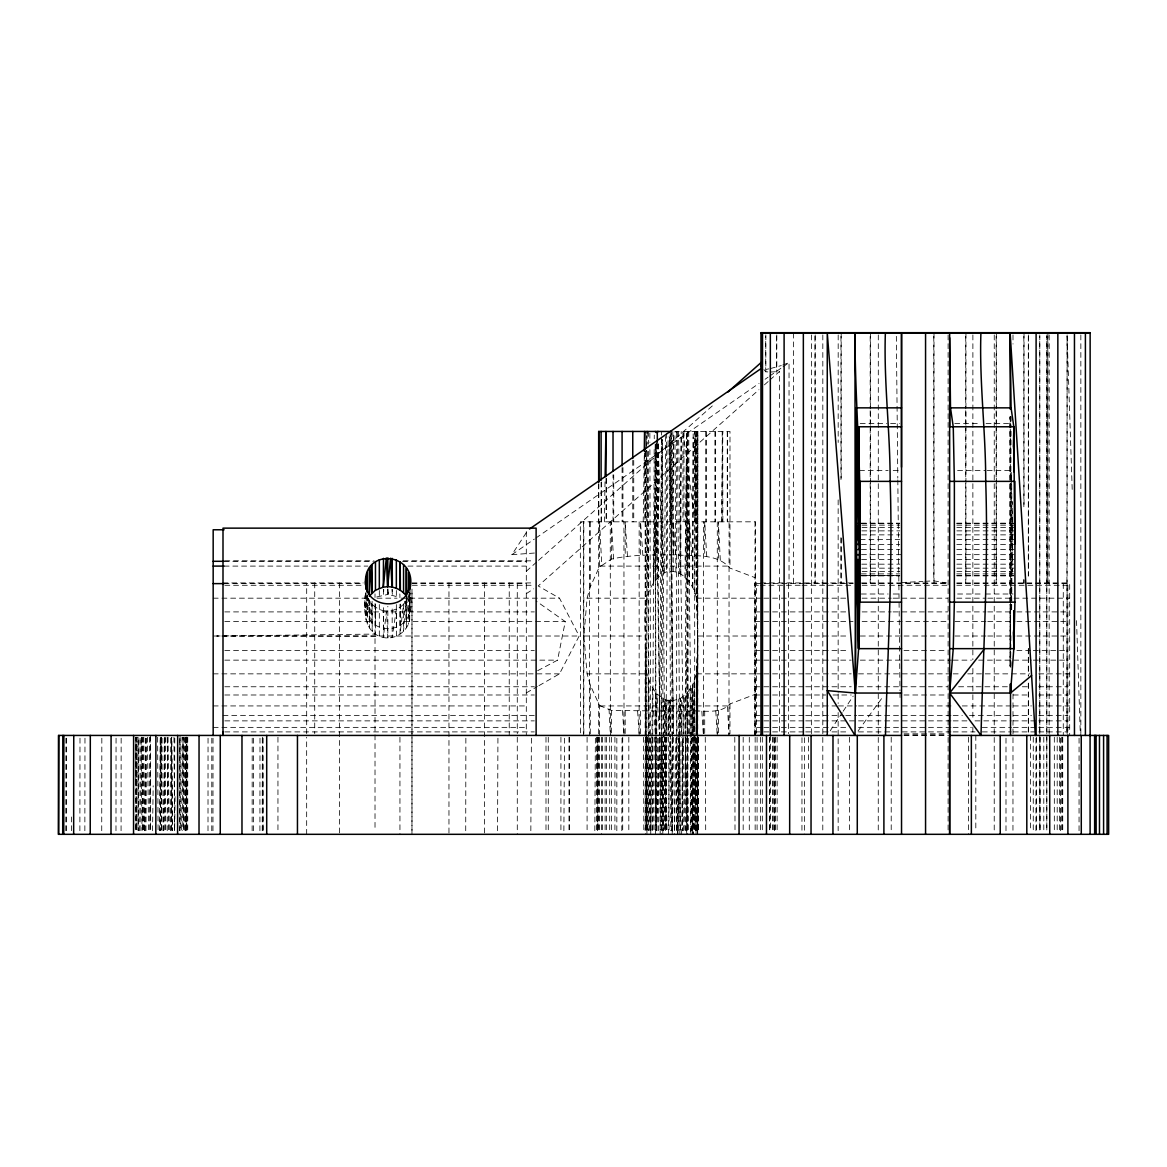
<?xml version="1.0" encoding="UTF-8"?>
<svg xmlns="http://www.w3.org/2000/svg" width="1167" height="1167" viewBox="0 0 1167 1167"><rect width="100%" height="100%" fill="white"/><g stroke="black" fill="none" stroke-linecap="round" stroke-linejoin="round"><path stroke-width="0.75" stroke-dasharray="5 3.75" d="M65.804 830.714L65.936 737.238M66.359 830.714L66.49 737.238M71.464 830.714L71.479 816.331M79.881 830.714L79.998 737.238M84.855 830.714L84.972 737.238M101.733 830.714L101.835 737.238M115.985 830.714L116.058 737.238M121.076 830.714L121.149 737.238M162.038 830.714L162.096 737.238M170.659 830.714L170.718 737.238M185.072 830.714L185.203 737.238M185.728 830.714L185.743 737.238M186.735 737.238L186.691 830.714L186.837 737.238M208.003 830.714L208.047 737.238M211.767 830.714L211.81 737.238M212.963 830.714L213.021 737.238M252.145 830.714L252.203 735.429M253.472 830.714L253.545 737.238M259.92 830.714L259.993 737.238M262.225 830.714L262.298 737.238M263.042 830.714L263.086 735.429M306.673 834.317L306.658 737.238M306.688 733.62L306.688 583.617M365.592 593.667C355.074 639.822 420.353 640.858 410.069 593.667M411.966 834.317L411.98 590.21M583.836 733.62L583.821 521.824M597.548 830.714L597.548 735.429M601.413 521.824L601.413 482.059M613.025 521.824L613.025 474.823M616.832 830.714L616.832 737.238M661.397 830.714L661.397 737.238L663.148 830.714L662.331 439.58L665.278 830.685L666.897 737.238M661.397 733.62L661.426 436.91L659.807 717.413L655.402 444.204M666.386 737.238L666.372 830.714L665.059 737.238M696.086 834.317L694.248 679.559L693.198 735.429L692.6 684.927L692.527 735.429L692.79 684.343L696.393 673.855L697.778 637.984L696.349 597.781L695.824 435.481M696.086 830.714L696.203 737.238M696.247 674.701L696.203 735.429L696.393 673.855L755.618 673.855M696.509 431.454L696.349 597.781C693.446 584.098 682.155 568.344 666.372 571.874C635.504 588.256 647.568 630.924 645.759 659.53L645.657 735.429M697.706 834.317L697.851 431.454L697.37 834.317L697.778 637.984L697.618 735.429M697.837 737.238L697.72 830.714L697.414 431.454M774.45 830.714L774.45 737.238M1005.998 830.714L1005.998 737.238M1035.946 830.714L1035.96 737.238M1060.395 830.714L1060.409 737.238M1079.052 830.714L1079.067 737.238M179.616 830.714L179.893 737.238L180.024 830.714M183.846 737.238L183.642 830.714L183.015 737.238L182.169 830.714M186.851 830.714L187.07 737.238M409.588 620.275L409.661 592.223L409.675 619.852C407.589 631.566 394.957 640.129 383.316 637.503C363.243 633.273 363.637 608.707 365.592 592.924M465.721 830.714L465.866 735.429M621.821 830.714L622.04 737.238M655.81 692.979L655.737 735.429L656.977 694.073C649.1 684.329 644.943 672.221 645.759 659.53M656.16 578.628L656.525 438.967M686.984 738.361L686.721 834.317L684.65 694.773M686.998 736.552L687.115 693.11L692.6 684.927M687.844 431.454L687.451 579.343L686.692 431.454M691.506 830.714L691.783 737.238M692.527 737.238L692.264 834.317L693.183 737.238L693.14 834.317L694.248 679.559M692.848 587.555L693.183 431.454M695.868 830.714L696.086 737.238M1010.228 666.182L1010.389 604.229M1010.403 602.405L1010.855 429.296L1010.462 649.392L1010.301 483.736M1010.432 665.759L1010.593 651.259M1011.133 609.48L1012.372 501.416M136.291 737.238L135.956 830.714L135.926 737.238L135.664 782.182M137.166 737.238L136.816 830.714L136.67 737.238M163.803 830.714L164.241 737.238M167.217 830.714L167.64 737.238M171.243 830.714L171.637 737.238L172.395 830.714L171.841 737.238M174.408 830.714L174.787 737.238M365.607 607.876L365.665 593.595M409.719 593.551L410.055 607.876M497.565 830.714L497.93 737.238M647.831 830.714L648.181 737.238M655.431 834.317L655.723 737.238M658.392 830.714L658.786 737.238M665.044 735.429L665.19 699.631L666.386 735.429L666.372 700.156L656.977 694.073L659.457 735.429L659.282 696.203M672.6 738.638L672.236 834.317L670.602 738.361M672.615 736.829L672.761 700.725L680.303 698.493L687.115 693.11L687.844 695.313M673.199 571.363L673.665 432.986M678.231 830.714L678.654 737.238M679.821 834.317L680.157 738.332M680.171 736.523L680.303 698.493L681.63 735.429L681.63 697.297M680.755 573.726L681.207 431.454M692.25 830.685L687.553 432.505L686.488 431.454L685.204 733.62L686.911 650.194M685.408 830.714L685.802 737.238M687.728 733.605L687.859 692.06M692.644 587.22L693.169 437.158M403.563 604.273L400.193 607.19L400.018 634.162L403.563 604.273L406.335 600.699L409.238 593.697M406.189 619.473L406.306 597.796M530.839 830.714L531.408 737.238M594.82 830.714L595.374 737.238M652.251 830.671L654.206 446.042M654.249 438.748L654.264 435.101M661.397 435.101L661.426 431.454M670.806 521.824L671.346 431.454M691.287 738.842L690.791 834.317L690.062 688.982M691.287 737.048L691.55 686.604M696.305 830.714L696.772 737.238M145.073 830.714L145.802 737.238M145.948 830.714L146.677 737.238M375.307 625.41L375.453 604.156M367.97 598C370.756 604.389 376.722 609.159 383.491 610.706L383.316 637.503L386.525 611.027L392.17 610.706L400.193 607.19M400.004 625.658L400.164 604.2M563.88 830.714L564.522 737.238M656.963 830.714L657.692 737.238M662.798 834.317L663.454 738.667M663.469 736.858L663.731 698.96M664.606 572.676L665.555 433.263M665.321 830.671L668.093 436.925M676.787 699.733L677.735 834.317L678.45 738.726M678.465 736.917L678.742 699.048M694.803 594.032L695.853 431.454L695.897 521.824M140.084 830.714L140.988 737.238L142.009 830.714M159.398 830.714L160.273 737.238L160.244 830.714L161.148 737.238M182.067 737.238L181.673 830.714M409.661 594.382L409.675 603.777L409.865 593.376M671.273 830.714L672.163 737.238M1010.637 665.803L1010.797 651.171M1010.782 649.45L1010.914 634.921M668.516 834.317L669.552 738.361M669.566 736.552L669.946 700.331L666.372 700.156M672.834 431.454L671.331 571.64L673.651 437.581M679.69 573.362L681.207 435.379M144.518 830.714L145.598 737.238M175.05 796.565L174.656 830.714L173.956 737.238M650.734 834.317L652.47 686.867M655.343 444.087L653.695 583.106L656.379 444.35M660.157 834.317L661.791 697.764M684.927 577.621L686.663 434.168M1010.841 667.539L1010.928 658.509M1011.497 609.466L1012.387 533.975M152.556 830.714L153.169 785.77M163.54 830.714L164.853 737.238M674.555 830.714L675.853 737.238M681.645 834.317L682.914 738.813M682.943 737.004L683.497 695.561M687.013 830.714L688.37 737.238M1011.76 539.431L1012.372 512.692M643.207 521.824L644.315 453.146M721.366 521.824L722.738 431.454L722.869 521.824M1010.797 665.905L1010.914 658.669M1011.643 609.801L1011.731 604.36M1011.76 602.551L1011.672 549.526M604.331 521.824L605.06 480.25M677.735 834.317L679.544 738.332M679.588 736.523L680.303 698.493M367.007 595.972L367.386 615.87L367.78 598.423M672.761 700.725L669.946 700.331L668.107 735.429L668.954 700.288M656.452 830.714L659.953 737.238M376.751 596.979L388.086 594.353L388.305 589.058M383.768 589.364L383.491 594.703L383.491 589.393M1012.125 530.868L1012.372 527.601M599.575 735.429L599.575 705.583L590.283 685.117L587.089 673.855L583.894 636.015L587.089 598.175L590.283 586.913L599.575 566.447L599.575 521.824L601.778 565.528L599.575 566.447M409.675 619.852L410.084 589.393M365.592 615.768L367.284 607.351L372.098 600.203M365.607 607.453L367.284 599.634M537.651 670.704L557.549 660.143L565.266 621.603L536.12 601.049M676.656 830.685L676.656 431.454M538.95 685.642L559.489 673.855L579.168 636.015L559.489 598.175L538.191 585.965L758.958 389.72M534.398 553.041L511.89 554.661L527.061 531.496M599.575 705.583L611.377 710.411L686.444 711.33C700.565 709.317 719.062 715.648 729.973 703.92L755.618 694.161M830.16 730.892L842.18 712.731M843.187 711.214L853.208 696.086M858.022 731.053L883.492 695.984M687.1 432.053L687.538 431.454L687.611 830.685L686.211 460.98M526.302 571.247L537.185 561.575M538.541 560.364L712.629 405.62M764.4 384.877L768.484 381.244M769.855 380.034L779.396 371.544L779.396 733.62M511.89 554.661L534.355 539.096M535.857 538.06L759.075 383.403M765.071 379.26L768.061 377.174M769.564 376.139L781.554 367.838M783.042 366.803L789.038 362.645L789.038 582.931M601.778 565.528L611.377 559.124C632.31 554.383 654.162 554.923 675.591 554.836C693.84 556.528 716.64 552.735 729.973 568.11L755.618 577.869M526.302 593.653L533.727 588.839M526.302 692.892L537.36 686.546M770.41 368.553L781.292 365.577M782.838 364.994L789.038 362.645M770.526 372.025L779.396 371.544M768.834 368.86L765.712 369.458L765.712 336.184M901.522 582.552L923.039 581.414M924.833 581.312L933.79 580.845L946.495 582.931M858.124 575.375L899.728 575.594M860.21 423.577L887.037 423.577M890.596 423.577L899.509 423.577M954.766 423.577L980.878 423.577M986.086 423.577L1010.155 423.577M859.496 470.505L888.102 470.505M893.193 470.505L899.772 470.505M957.582 470.505L985.444 470.505M987.165 470.505L1011.235 470.505M861.29 523.152L899.728 523.152M956.794 523.152L1013.35 523.152M861.567 523.662L899.742 523.662M956.765 523.662L1013.642 523.662M861.932 525.15L899.772 525.15M956.823 525.15L1013.729 525.15M862.034 527.601L899.757 527.601M956.838 527.601L1013.831 527.601M861.815 530.868L899.757 530.868M956.852 530.868L1013.904 530.868M861.625 534.865L899.757 534.865M956.823 534.865L1013.977 534.865M860.167 539.431L899.772 539.431M956.809 539.431L1014.021 539.431M861.421 544.376L899.772 544.376M956.794 544.376L1014.065 544.376M861.421 549.526L899.772 549.526M956.794 549.526L1014.079 549.526M861.465 554.661L901.537 554.661M956.809 554.661L1014.079 554.661M861.567 559.606L899.772 559.606M956.823 559.606L1014.05 559.606M224.808 560.846L374.096 560.846M403.228 560.846L534.311 560.846M224.093 561.298L373.382 561.298M402.513 561.298L526.302 561.298M861.742 564.172L899.772 564.172M956.838 564.172L1014.021 564.172M224.093 566.097L367.911 566.097M407.969 566.097L526.302 566.097M600.057 566.097L728.66 566.097M861.946 568.169L899.757 568.169M956.852 568.169L1013.963 568.169M862.121 571.436L899.772 571.436M956.838 571.436L1013.146 571.436M861.246 573.887L899.786 573.887M956.736 573.887L1013.802 573.887M861.815 575.375L899.742 575.375M956.78 575.375L1013.715 575.375M861.494 575.885L899.742 575.885M956.794 575.885L1013.612 575.885M222.999 582.931L363.17 582.931M411.98 582.931L534.326 582.931M853.048 582.931L754.728 582.931L754.728 735.429M861.596 582.931L947.706 582.931M956.809 582.931L1067.863 582.931L1067.863 735.429M223.962 583.617L362.572 583.617M411.98 583.617L526.302 583.617M804.311 583.617L756.552 583.617L756.552 734.904M805.711 583.617L853.208 583.617M861.8 583.617L948.202 583.617M956.809 583.617L1069.687 583.617L1069.687 735.429M224.808 585.265L363.17 585.265M412.33 585.265L534.311 585.265M754.728 585.265L758.375 585.265M760.198 585.265L800.241 585.265M802.065 585.265L843.945 585.265M845.754 585.265L853.048 585.265M862.15 585.265L887.635 585.265M889.458 585.265L947.706 585.265M956.809 585.265L982.293 585.265M984.117 585.265L1067.863 585.265M861.319 594.003L888.145 594.003M893.207 594.003L899.786 594.003M957.611 594.003L983.737 594.003M985.473 594.003L1012.985 594.003M213.167 598.175L369.735 598.175M377.014 598.175L397.043 598.175M401.069 598.175L559.489 598.175M587.089 598.175L646.839 598.175M696.407 598.175L755.618 598.175M756.552 598.175L762.022 598.175M763.845 598.175L803.888 598.175M805.711 598.175L849.401 598.175M862.15 598.175L891.282 598.175M893.091 598.175L947.706 598.175M956.809 598.175L985.94 598.175M987.763 598.175L1069.687 598.175M224.808 611.902L534.311 611.902M754.728 611.902L762.022 611.902M763.831 611.902L803.888 611.902M805.711 611.902L849.401 611.902M862.15 611.902L891.267 611.902M893.091 611.902L947.706 611.902M956.809 611.902L985.94 611.902M987.763 611.902L1015.071 611.902M1016.895 611.902L1067.863 611.902M224.808 621.603L371.339 621.603M404.336 621.603L565.266 621.603M754.728 621.603L762.022 621.603M763.831 621.603L803.888 621.603M805.711 621.603L853.048 621.603M862.15 621.603L947.706 621.603M954.985 621.603L985.94 621.603M987.763 621.603L1015.071 621.603M1016.895 621.603L1067.863 621.603M213.167 636.015L579.168 636.015M583.894 636.015L645.22 636.015M697.749 636.015L755.618 636.015M756.552 636.015L762.022 636.015M763.845 636.015L803.888 636.015M805.711 636.015L849.401 636.015M860.327 636.015L947.706 636.015M955 636.015L985.94 636.015M987.763 636.015L1015.071 636.015M1016.895 636.015L1069.687 636.015M224.808 650.427L534.311 650.427M754.728 650.427L762.022 650.427M763.831 650.427L803.888 650.427M805.711 650.427L849.401 650.427M904.017 650.427L947.706 650.427M1016.895 650.427L1031.453 650.427M1033.276 650.427L1067.863 650.427M224.808 660.143L557.549 660.143M754.728 660.143L762.022 660.143M763.831 660.143L803.888 660.143M805.711 660.143L851.224 660.143M860.327 660.143L951.353 660.143M953.176 660.143L971.382 660.143M978.661 660.143L1031.453 660.143M1033.276 660.143L1067.863 660.143M213.167 673.855L559.489 673.855M587.089 673.855L646.839 673.855M756.552 673.855L762.022 673.855M763.845 673.855L803.888 673.855M805.711 673.855L851.224 673.855M858.504 673.855L951.353 673.855M953.176 673.855L960.456 673.855M967.735 673.855L1029.63 673.855M1038.732 673.855L1069.687 673.855M224.823 686.765L534.311 686.765M754.728 686.765L762.022 686.765M763.831 686.765L803.888 686.765M805.711 686.765L851.224 686.765M858.504 686.765L947.706 686.765M958.632 686.765L1007.792 686.765M1022.35 686.765L1029.63 686.765M1038.732 686.765L1067.863 686.765M224.823 694.992L534.311 694.992M754.728 694.992L762.022 694.992M763.831 694.992L803.888 694.992M805.711 694.992L825.74 694.992M833.019 694.992L851.224 694.992M904.017 694.992L947.706 694.992M1013.248 694.992L1029.63 694.992M1038.732 694.992L1067.863 694.992M213.167 705.933L526.302 705.933M600.057 705.933L728.66 705.933M756.552 705.933L762.022 705.933M763.845 705.933L803.888 705.933M805.711 705.933L836.666 705.933M838.475 705.933L856.68 705.933M858.504 705.933L951.353 705.933M962.279 705.933L1011.424 705.933M1013.248 705.933L1031.453 705.933M1038.732 705.933L1069.687 705.933M222.999 715.371L534.311 715.371M754.728 715.371L762.022 715.371M763.831 715.371L803.888 715.371M805.711 715.371L843.945 715.371M845.754 715.371L856.68 715.371M858.504 715.371L951.353 715.371M953.176 715.371L962.279 715.371M969.558 715.371L1011.424 715.371M1013.248 715.371L1031.453 715.371M1038.732 715.371L1067.863 715.371M224.823 720.87L534.311 720.87M754.728 720.87L762.022 720.87M763.831 720.87L803.888 720.87M805.711 720.87L847.578 720.87M849.401 720.87L856.68 720.87M858.504 720.87L951.353 720.87M953.176 720.87L967.735 720.87M975.014 720.87L1011.424 720.87M1013.248 720.87L1036.909 720.87M1038.732 720.87L1067.863 720.87M213.167 727.362L526.302 727.362M756.552 727.362L762.022 727.362M763.845 727.362L803.888 727.362M805.711 727.362L845.769 727.362M858.504 727.362L951.353 727.362M953.176 727.362L971.382 727.362M982.308 727.362L1011.424 727.362M1013.248 727.362L1036.923 727.362M1038.732 727.362L1069.687 727.362M224.823 731.899L534.311 731.899M754.728 731.899L762.022 731.899M763.831 731.899L803.888 731.899M805.711 731.899L849.401 731.899M858.504 731.899L951.353 731.899M953.176 731.899L975.014 731.899M982.293 731.899L1011.424 731.899M1013.248 731.899L1036.909 731.899M1038.732 731.899L1067.863 731.899M904.017 733.839L947.706 733.839M904.017 734.904L947.706 734.904M904.017 735.429L948.494 735.429M763.904 369.531L765.829 371.821L768.951 371.952M387.546 589.072L388.086 594.353L399.96 597.46L399.843 593.915M383.491 610.706L386.525 611.027L387.838 638.043L387.838 606.329M404.497 601.326L408.392 607.351L410.084 615.768M406.437 596.191L409.588 603.368L409.486 594.572M391.879 589.393L392.418 594.762L392.375 589.437M406.67 597.767L408.392 615.68M1012.562 571.436L1012.27 568.169L1012.372 573.537M675.591 554.836L673.301 521.824L673.301 554.836M686.444 711.33L688.107 735.429L688.136 521.824M642.857 555.346L640.523 521.824L640.523 555.346M653.71 711.228L655.387 735.429L655.343 521.824M627.467 556.411L625.191 521.824L625.191 556.411M637.605 711.009L639.21 735.429M691.681 555.419L689.493 521.824L689.493 555.419M701.834 711.214L703.409 735.429L703.468 521.824M613.579 559.124L611.377 521.824L611.377 559.124M622.536 710.411L624.009 735.429L623.937 521.824M706.75 556.528L704.708 521.824L704.708 556.528M715.779 710.98L717.224 735.429M368.32 598.452L369.487 619.473L369.37 599.605M609.028 708.894L610.37 735.429L610.268 521.824M720.302 560.423L718.391 521.824L718.391 559.635M727.566 706.677L728.981 735.429L729.083 521.824M657.998 443.635L663.279 573.493M1072.196 489.411L1067.119 336.329L1066.798 733.62M1076.543 620.625L1080.35 735.429M1012.387 559.606L1011.585 473.233M685.248 737.238L687.611 834.317M669.946 700.331L670.573 736.552M665.35 737.238L667.028 830.714M1012.3 556.076L1012.387 561.517M687.144 737.238L688.603 830.714M678.523 431.454L684.912 830.671M687.115 693.11L687.713 735.429M679.048 737.238L680.346 830.714M660.041 737.238L661.397 834.317M168.033 737.238L169.332 830.714M167.173 737.238L168.456 830.714M656.481 443.445L660.011 734.889M652.791 737.238L653.899 830.714M366.963 595.87L367.211 615.476M147.436 737.238L148.559 830.714M141.776 737.238L142.885 830.714M896.344 336.315L897.802 478.091M897.817 479.9L899.976 690.733M899.99 692.556L900.049 697.997M670.237 435.101L673.432 733.62L669.435 436.91L670.792 830.671M673.476 737.238L674.511 834.317M655.168 737.238L656.131 830.714M695.299 737.238L696.13 830.714M683.41 830.714L682.593 737.238L682.476 830.714L681.907 737.238M160.74 737.238L161.615 830.714M677.458 431.454L680.244 834.317M675.897 572.034L674.905 431.454L729.988 431.454L729.973 568.11M659.472 737.238L660.143 830.714M388.042 589.029L388.086 594.353M375.497 604.2L375.657 625.658M1011.278 472.314L1011.381 477.945M1011.308 479.535L1011.672 548.038M697.21 735.429L696.772 665.613L696.772 735.429L696.393 673.855M694.234 737.238L694.715 830.714L694.657 431.454M662.404 737.238L663.016 830.714M657.677 443.708L658.465 576.483M647.189 433.278L647.262 444.189M647.32 451.469L649.217 733.62M649.859 830.714L646.664 450.36L646.941 834.317M400.223 604.156L400.369 625.41M396.532 636.015L396.342 609.364L392.17 637.561L392.17 607.671M372.098 604.273L372.258 631.464L371.237 603.164L369.341 628.006L369.341 599.926M705.262 737.238L705.699 830.714M694.905 431.454L695.226 521.824L682.928 431.454L682.928 521.824M688.749 431.454L689.522 582.245M676.364 737.238L676.802 830.714M668.647 737.238L669.085 830.714M667.962 700.244L668.107 735.429M661.266 737.238L661.66 830.714M654.833 737.238L655.183 830.714M406.335 600.699L406.437 627.817L405.474 601.822L403.563 631.347L403.563 601.282M367.299 595.301L367.386 615.87M262.648 737.238L263.027 830.714M185.597 737.238L185.932 830.714M165.349 737.238L165.787 830.714M164.474 737.238L164.912 830.714M157.633 737.238L158.07 830.714M150.251 737.238L150.645 830.714M149.376 737.238L149.77 830.714M143.818 737.238L144.168 830.714M142.958 737.238L143.293 830.714M734.787 737.238L735.006 830.714M693.577 737.238L693.854 830.714M671.361 433.263L671.638 521.824M655.227 444.219L656.306 830.671M649.859 433.278L649.888 442.395M649.902 449.689L650.763 830.671M649.917 737.238L650.121 830.714M646.708 737.238L646.912 830.714M645.526 451.512L646.591 830.671M645.453 648.093L645.657 733.62M644.724 453.146L644.943 521.824M643.557 737.238L643.819 830.714M180.039 735.429L180.331 830.714M141.995 737.238L142.272 830.714M139.106 830.714L138.902 737.238L138.173 830.714L138.027 737.238M135.693 737.238L135.912 830.714M1010.228 416.4L1010.243 427.326M1010.243 429.135L1010.301 481.913M1010.476 651.171L1010.491 667.553M808.425 737.238L808.439 771.387M769.695 737.238L769.782 830.714M698.522 737.238L698.61 830.714M696.801 431.454L697.035 611.581M697.093 658.903L697.355 830.714L697.166 737.238M606.009 478.441L606.081 521.824M186.501 737.238L186.545 830.714M186.166 737.238L186.341 830.714L186.355 737.238M1080.846 334.929L1080.846 733.62M1067.105 334.929L1067.105 733.62M1063.268 583.617L1063.268 735.429M1062.743 737.238L1062.743 830.714M1062.378 737.238L1062.378 830.714M1061.314 737.238L1061.314 830.714M1059.548 737.238L1059.548 830.714M1057.2 737.238L1057.2 830.714M1054.326 737.238L1054.326 830.714M1049.191 334.944L1049.148 734.349M1047.893 333.12L1047.893 583.617M1047.762 336.315L1047.762 582.931M1046.814 334.944L1046.814 830.671L1046.784 336.315M1043.794 737.238L1043.794 830.714M1040.103 737.238L1040.103 830.714M1039.797 334.944L1039.797 830.671L1039.753 336.315M1036.544 737.238L1036.544 830.714M1033.262 737.238L1033.262 830.714M1030.388 735.429L1030.388 830.714M1028.36 334.944L1028.36 575.521M1028.36 648.414L1028.36 675.751M1028.36 683.045L1028.36 734.072M1028.317 336.315L1028.317 576.235M1028.317 648.925L1028.317 676.189M1028.317 683.468L1028.317 734.349M1024.028 333.12L1024.028 507.382M1024.028 579.984L1024.028 583.617M1023.853 336.315L1023.853 506.77M1023.853 579.299L1023.853 582.931M1013 334.944L1013 344.046M1013 693.986L1012.956 830.685M996.341 333.12L996.341 423.884M996.341 425.692L996.341 583.617M996.151 336.315L996.151 408.844M996.151 410.653L996.151 481.387M996.151 483.196L996.151 582.931M994.255 334.944L994.226 830.685M975.816 735.429L975.816 830.714M972.884 334.944L972.855 659.836M972.884 668.458L972.855 719.82M972.855 727.085L972.855 734.349M968.537 737.238L968.537 834.317M965.94 333.12L965.94 423.884M965.94 425.692L965.94 583.617M965.736 336.315L965.736 408.844M965.736 410.653L965.736 481.387M965.736 483.196L965.736 582.931M948.115 334.929L948.115 830.714M934.008 333.12L934.008 583.617M933.79 336.3L933.79 580.845M891.209 737.238L891.209 830.714M878.299 334.944L878.255 830.685M870.392 333.12L870.392 423.884M870.392 425.692L870.392 583.617M870.188 336.315L870.188 408.844M870.188 410.653L870.188 481.387M870.188 483.196L870.188 582.931M849.445 737.238L849.459 830.714M841.174 333.12L841.174 480.148M841.174 538.235L841.174 583.617M840.969 336.315L840.969 479.564M840.969 537.593L840.969 582.931M838.183 334.944L838.183 442.468M838.154 499.899L838.154 692.556M838.183 693.986L838.154 703.453M838.154 712.541L838.154 830.685M822.823 334.944L822.793 830.685M815.179 334.929L815.179 583.617M814.989 336.315L814.989 582.931M811.386 334.944L811.357 734.349M804.369 737.719L804.369 834.317M801.977 737.719L801.948 830.685M793.429 333.12L793.429 583.617M788.484 583.617L788.484 733.62M777.134 737.238L777.134 830.714M776.784 334.9L776.784 372.288M776.653 336.154L776.653 367.328M775.238 737.238L775.238 830.714M774.844 737.238L774.844 830.714M773.269 737.238L773.269 830.714M772.496 737.238L772.496 830.714M770.585 735.429L770.585 830.714M769.447 737.238L769.447 830.714M765.829 334.871L765.829 371.821M762.314 737.238L762.314 830.714M760.607 737.238L760.607 830.714M757.091 737.238L757.091 830.714M755.618 735.429L755.618 521.824L580.32 521.824L580.466 735.429M755.151 737.238L755.151 830.714M755.005 521.824L755.005 735.429M749.287 737.238L749.287 830.714M743.175 737.238L743.175 830.714M729.973 703.92L729.973 733.678M727.566 431.454L727.566 521.824M727.245 431.454L727.245 521.824M722.198 431.454L722.198 521.824M718.391 710.295L718.391 735.429M717.282 521.824L717.282 735.429M715.634 431.454L715.634 521.824M714.933 431.454L714.933 521.824M706.575 431.454L706.575 521.824M705.714 431.454L705.714 521.824M704.708 710.98L704.708 735.429M698.245 737.238L698.245 830.714M689.493 711.214L689.493 735.429M683.993 431.454L683.993 521.824M676.174 431.454L676.174 432.592M672.382 737.238L672.382 830.714M671.886 521.824L671.886 735.429M670.223 431.454L670.223 521.824M666.372 433.249L666.372 571.874M664.65 737.238L664.65 830.714M658.421 444.102L658.421 521.824M657.313 444.102L657.313 521.824M656.773 521.824L656.773 554.821M656.773 711.33L656.773 735.429M656.583 737.238L656.583 830.714M652.105 737.238L652.105 830.714M648.371 431.454L648.371 444.087M648.371 451.308L648.371 592.077M648.371 679.953L648.371 830.685M647.277 737.238L647.277 830.714M646.022 737.238L646.022 830.714M645.657 451.337L645.657 613.959M645.657 737.238L645.657 834.317M645.147 451.512L645.147 830.671M640.523 711.228L640.523 735.429M639.151 521.824L639.151 735.429M633.739 460.367L633.739 521.824M632.762 460.367L632.762 521.824M628.823 737.238L628.823 830.714M625.191 711.009L625.191 735.429M622.945 467.602L622.945 521.824M622.711 737.238L622.711 830.714M622.084 467.602L622.084 521.824M614.907 737.238L614.907 830.714M613.725 474.838L613.725 521.824M611.377 710.411L611.377 735.429M611.377 737.238L611.377 830.714M609.685 737.238L609.685 830.714M606.563 737.238L606.563 830.714M606.461 478.441L606.461 521.824M605.104 737.238L605.104 830.714M602.537 737.238L602.537 830.714M601.501 737.238L601.501 834.317M601.093 482.059L601.093 521.824M599.502 737.238L599.502 830.714M598.788 483.867L598.788 521.824M598.671 483.867L598.671 735.429M598.729 737.238L598.729 830.714M597.154 737.238L597.154 830.714M596.76 737.238L596.76 830.714M590.283 521.824L590.283 586.913M590.283 685.117L590.283 735.429M589.598 521.824L589.598 735.429M587.089 737.238L587.089 830.714M583.412 521.824L583.412 735.429M569.569 737.238L569.569 830.714M569 737.238L569 830.714M560.919 737.238L560.919 830.714M548.271 737.238L548.271 830.714M545.996 737.238L545.996 830.714M526.302 531.525L526.302 735.429M517.273 583.617L517.273 733.62M517.273 737.238L517.287 834.317M509.235 582.931L509.235 735.429M484.509 582.931L484.509 834.317M448.959 582.931L448.959 834.317M411.98 589.072L411.98 830.685M409.661 593.711L409.661 611.756M408.392 596.643L408.392 624.199M406.335 598.117L406.335 603.543M399.945 737.238L399.945 834.317M396.342 590.517L396.342 595.797M396.342 604.564L396.342 627.744M383.491 607.671L383.491 629.086M379.319 590.517L379.319 595.797M379.319 604.564L379.319 636.132L216.785 636.015L375.468 634.075L375.468 607.19M375.015 593.857L375.015 597.504M375.015 603.602L375.015 830.685M372.098 601.282L372.098 622.609M367.284 594.791L367.284 624.199M366.015 592.821L366.015 620.071M339.451 582.931L339.451 834.317M314.725 582.931L314.725 733.62M277.95 737.238L277.95 830.714M187.741 737.238L187.741 830.714M184.867 737.238L184.867 830.714M171.461 737.238L171.461 830.714M161.382 737.238L161.382 830.714M150.412 735.429L150.412 830.714M597.869 737.238L597.854 830.714L597.869 737.238M1010.885 416.531L1010.855 427.472L1010.899 416.517M646.635 448.536L646.533 435.831L646.547 448.566M1010.038 427.778L1010.024 416.852L1010.024 427.778M1010.068 602.537L1010.038 429.602L1010.038 602.537M1010.082 666.255L1010.068 604.36L1010.038 666.255"/><path stroke-width="1.5" d="M58.715 834.317L58.846 735.429M62.712 834.317L62.814 735.429M63.762 834.317L63.864 735.429M73.652 834.317L73.754 735.429M90.224 834.317L90.311 735.429M110.996 834.317L111.084 735.429M133.549 834.317L133.607 735.429M155.824 834.317L155.882 735.429M177.588 834.317L177.647 735.429M199.017 834.317L199.046 735.429M220.257 834.317L220.271 735.429M222.999 733.839L222.999 731.899M241.977 834.317L241.977 735.429M266.703 834.317L266.703 735.429M297.454 834.317L297.454 735.429M410.084 588.343C417.83 551.903 362.033 546.958 365.592 584.784M613.025 471.22L613.025 431.454M739.061 834.317L739.105 735.429M766.471 834.317L766.5 735.429M789.665 834.317L789.709 735.429M811.036 834.317L811.08 735.429M832.946 834.317L832.99 735.429M857.278 834.317L857.293 735.429M827.257 735.429L827.257 332.683L855.323 693.038L854.959 332.683C854.93 406.772 862.705 480.439 859.277 554.661L858.62 648.648L855.323 693.038L855.032 735.429L827.257 690.616L855.323 693.038L901.537 693.038M883.9 834.317L883.915 735.429M901.508 467.179L901.537 332.683L901.537 834.317M949.646 337.759L950.507 407.852L953.249 426.772L954.373 481.373L954.358 602.157L953.249 648.648L949.646 693.038L949.646 834.317L949.646 332.683M949.646 648.648L1013.817 648.648L1013.817 611.114L1013.817 648.648L1010.52 693.038L1010.52 735.429M1011.074 407.852L949.646 407.852L949.646 426.772L1013.817 426.772L1013.802 471.57L1013.817 426.772L1011.074 407.852L1010.141 332.683L1035.333 735.429M409.632 589.145L409.661 576.688M901.537 481.373L859.729 481.373L859.729 602.157L858.62 648.648L901.537 648.648M1031.584 675.533L1010.52 693.038L1010.534 683.95L1010.52 693.038L949.646 693.038L981.009 735.429C983.168 650.778 988.537 566.199 985.707 481.373C985.794 431.659 979.215 382.499 980.922 332.683M365.709 584.93L365.723 579.722M369.239 594.455L369.341 568.285M409.748 588.431L409.792 578.205L409.705 588.985M859.291 549.526L858.314 523.152L856.476 544.376L855.323 693.038M1014.707 544.143L1013.817 426.772L1013.554 446.757M408.29 592.165L408.392 572.311M383.491 558.366L383.287 587.161L375.468 590.225L369.239 596.191M406.437 596.191L406.335 568.285L406.189 595.856C401.944 590.006 394.796 586.665 387.619 586.709L386.306 558.074L383.287 587.161L387.619 586.709L387.838 557.914M400.004 590.137L400.193 561.852L400.369 590.356M859.175 564.172L858.62 648.648L856.695 561.064M859.218 561.094L858.62 648.648L856.447 549.526L860.064 549.526M885.461 735.429C887.606 650.778 892.974 566.199 890.144 481.373C890.246 431.659 883.667 382.499 885.374 332.683M1013.554 632.295L1013.817 648.648L1014.138 611.085M1013.539 448.391L1013.817 426.772M644.33 451.337L644.651 431.454L644.724 451.337M409.953 588.168L410.084 581.239L409.661 589.247M605.133 476.632L605.921 431.454L606.009 476.632M1013.554 630.676L1013.817 648.648L1014.925 602.157L1014.925 481.373L949.646 481.373M408.523 592.471L409.238 575.214L409.413 589.291M369.341 594.411L371.15 565.966L372.098 592.836L372.098 564.74M387.619 586.709L390.653 558.205L391.966 587.074L392.17 558.366L392.375 587.161M761.03 366.102L761.409 363.433M856.841 564.172L858.504 575.885L858.62 648.648L858.722 575.375M409.661 585.776C406.276 612.719 363.71 608.095 365.592 581.239M949.646 693.038L984.598 648.648M727.595 392.316L761.599 362.091M529.497 529.016L762.139 367.838M658.29 431.454L656.35 432.563L655.198 431.454M761.03 333.12L1090.138 333.12M856.461 547.892L855.878 407.852L901.537 407.852M901.537 426.772L858.62 426.772L858.62 523.56L855.878 407.852L856.563 539.431L860.167 539.431M671.346 431.454L598.671 431.454L598.671 482.059M224.093 529.774L213.167 529.774L213.167 735.429M856.724 534.865L860.312 534.865M856.476 544.376L860.079 544.376M856.505 554.661L860.108 554.661M856.636 559.606L860.225 559.606M213.167 561.298L224.093 561.298M213.167 566.097L224.093 566.097M213.167 583.617L224.093 583.617M901.537 602.157L859.729 602.157L859.729 481.373M949.646 602.157L1014.925 602.157M901.537 735.429L58.481 735.429L58.35 834.317L1108.65 834.317L1108.65 735.429L949.646 735.429M855.878 407.852L858.576 523.502M859.262 544.376L858.62 426.772L858.649 523.662M647.189 431.454L647.189 433.278M1095.302 735.429L1095.332 834.317M1094.602 735.429L1094.646 834.317M1090.08 735.429L1090.109 834.317M1081.24 735.429L1081.284 834.317M1067.863 735.429L1067.907 834.317M1049.702 735.429L1049.731 834.317M1026.785 735.429L1026.814 834.317M1013.787 610.895L1013.817 648.648M1010.141 332.683L1010.228 409.121M1010.505 683.935L1010.52 693.038M1000.207 735.429L1000.236 834.317M1107.075 735.429L1107.089 834.317M1103.588 735.429L1103.588 834.317M1099.474 735.429L1099.489 834.317M1096.061 735.429L1096.061 834.317M1090.138 735.429L1090.138 332.683L760.972 332.683L760.972 735.429M1085.398 332.683L1085.398 735.429M1074.457 332.683L1074.457 735.429M1057.842 332.683L1057.842 735.429M1036.106 332.683L1036.106 735.429M971.352 735.429L971.367 834.317M925.562 332.683L925.562 834.317M803.348 332.683L803.348 735.429M784.107 332.683L784.107 735.429M770.337 332.683L770.337 735.429M762.503 332.683L762.503 735.429M657.313 431.454L657.313 442.293M632.762 431.454L632.762 458.558M622.084 431.454L622.084 465.793M601.093 431.454L601.093 480.25M598.788 431.454L598.788 482.059M536.12 735.429L536.12 528.14L222.999 528.14L222.999 735.429M403.563 564.74L403.563 592.836M396.342 559.693L396.342 588.285M379.319 559.693L379.319 588.285M375.468 561.852L375.468 590.225M367.284 572.311L367.284 592.355M366.015 576.688L366.015 589.247"/></g></svg>
